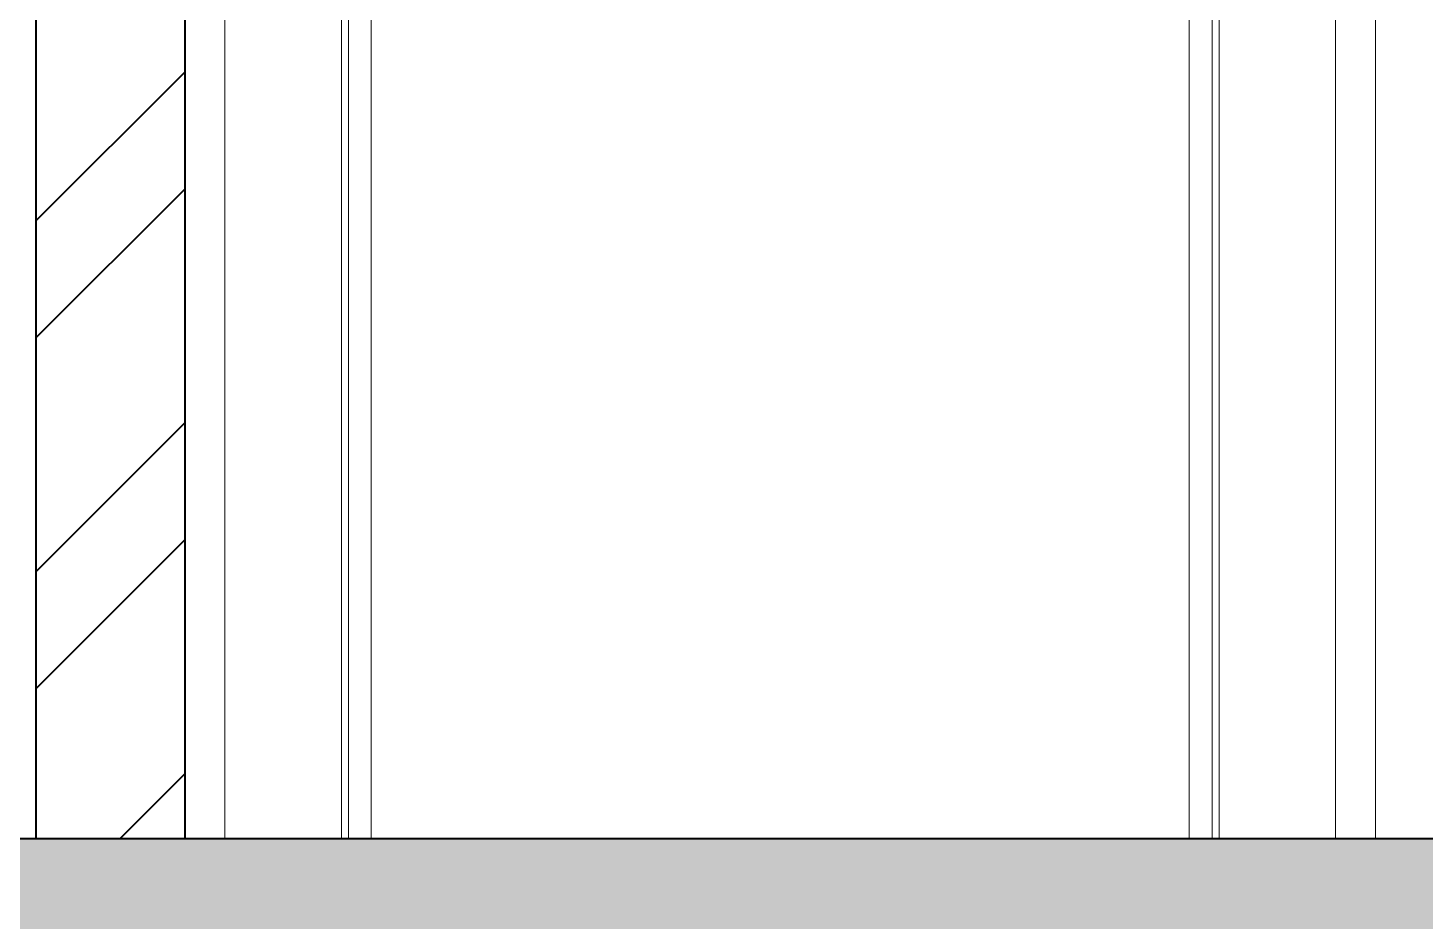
# Model space of a CAD drawing. Header units: inches. Extents: x 160056 to 168773, y -25300 to -22134.
# Drawn here: x 166592.82 to 166635.07, y -24876.15 to -24849.15 of the extents above; entities that cross this region are included whole.
import ezdxf

# ---------------------------------------------------------------- set-up
doc = ezdxf.new("R2010")
doc.units = ezdxf.units.IN
doc.header["$LTSCALE"] = 0.5
doc.header["$MEASUREMENT"] = 0
doc.linetypes.add('CENTER', pattern=[2, 1.25, -0.25, 0.25, -0.25])
for name, color, linetype, lineweight in [('Annotate-Bold.w', 187, 'Continuous', 18), ('Annotations-Bold.w', 177, 'Continuous', 13), ('wall', 1, 'Continuous', 40), ('window', 4, 'Continuous', 13)]:
    doc.layers.add(name, color=color, linetype=linetype, lineweight=lineweight)

msp = doc.modelspace()

# ---------------------------------------------------------------- hatches: boundary and pattern name
at = {"layer": 'Annotations-Bold.w', "linetype": 'CENTER', "ltscale": 0.3}
h = msp.add_hatch(dxfattribs=at)
h.set_pattern_fill('AR-CONC', color=0, style=0)
h.set_pattern_definition([(50, (10923.528, -2646.63), (7.17260183, -0.62752135), [0.75, -8.25]), (355, (10923.528, -2646.63), (-1.38751334, 7.52192134), [0.6, -6.6]), (100.4514, (10924.1256, -2646.6824), (5.78509382, 6.89439542), [0.6374019, -7.01142112]), (46.1842, (10923.528, -2644.63), (10.6724105, -1.65519014), [1.125, -12.375]), (96.6356, (10924.417, -2644.768), (9.34662706, 9.7411787), [0.9561029, -10.51713]), (351.1842, (10923.528, -2644.63), (9.34661945, 9.741186), [0.9, -9.9]), (21, (10924.528, -2645.13), (5.96907052, -4.0261889), [0.75, -8.25]), (326, (10924.528, -2645.13), (2.43315332, 7.25150045), [0.6, -6.6]), (71.4514, (10925.025, -2645.4656), (8.4022263, 3.22530497), [0.6374019, -7.01142112]), (37.5, (10923.5279, -2646.63), (0.121598553, 3.32893854), [0, -6.52, 0, -6.7, 0, -6.625]), (7.5, (10923.528, -2646.63), (2.630695374, 3.94411712), [0, -3.82, 0, -6.37, 0, -2.525]), (327.5, (10921.2979, -2646.63), (5.33822436, -0.225548717), [0, -2.5, 0, -7.8, 0, -10.35]), (317.5, (10920.298, -2646.63), (5.8318617, 1.00104982), [0, -3.25, 0, -5.18, 0, -7.35])])
h.paths.add_polyline_path([(166439.573, -24873.647), (166439.573, -24878.647), (166457.573, -24878.647), (166457.573, -24887.647), (166466.573, -24887.647), (166466.573, -24878.647), (166588.573, -24878.647), (166588.573, -24887.647), (166597.573, -24887.647), (166597.573, -24878.647), (166620.711, -24878.647), (166674.997, -24916.647), (166725.573, -24916.647), (166725.573, -24911.647), (166676.573, -24911.647), (166676.573, -24904.647), (166666.573, -24904.647), (166666.573, -24897.647), (166656.573, -24897.647), (166656.573, -24890.647), (166646.573, -24890.647), (166646.573, -24883.647), (166636.573, -24883.647), (166636.573, -24873.647)])
at = {"layer": 'wall'}
h = msp.add_hatch(dxfattribs=at)
h.set_pattern_fill('ANSI32', color=256, scale=20, style=0)
h.set_pattern_definition([(45, (-939.4465, -2465.68), (-5.30330086, 5.30330086), []), (45, (-935.911, -2465.68), (-5.30330086, 5.30330086), [])])
h.paths.add_polyline_path([(166593.073, -24873.647), (166597.573, -24873.647), (166597.573, -24847.647), (166593.073, -24847.647)])

# ---------------------------------------------------------------- linework, layer by layer
at = {"layer": 'Annotate-Bold.w', "linetype": 'CENTER', "ltscale": 0.01}
msp.add_line((166396.434, -24873.647), (166785.199, -24873.647), dxfattribs=at)
at = {"layer": 'wall'}
for p, q in [((166597.573, -24873.647), (166597.573, -24770.647)), ((166597.573, -24873.647), (166597.573, -24770.647)), ((166593.073, -24873.647), (166593.073, -24779.647)), ((166439.573, -24873.647), (166636.573, -24873.647))]:
    msp.add_line(p, q, dxfattribs=at)
at = {"layer": 'window'}
for p, q in [((166597.573, -24873.647), (166597.573, -24789.832)), ((166633.573, -24873.647), (166633.573, -24789.832)), ((166598.778, -24791.229), (166598.778, -24873.647)), ((166632.368, -24873.647), (166632.368, -24791.229)), ((166602.303, -24795.332), (166602.303, -24873.647)), ((166602.513, -24873.647), (166602.513, -24795.577)), ((166628.633, -24795.577), (166628.633, -24873.647)), ((166628.843, -24873.647), (166628.843, -24795.332)), ((166603.203, -24796.38), (166603.203, -24873.647)), ((166627.943, -24873.647), (166627.943, -24796.38))]:
    msp.add_line(p, q, dxfattribs=at)

doc.saveas('drawing.dxf')
